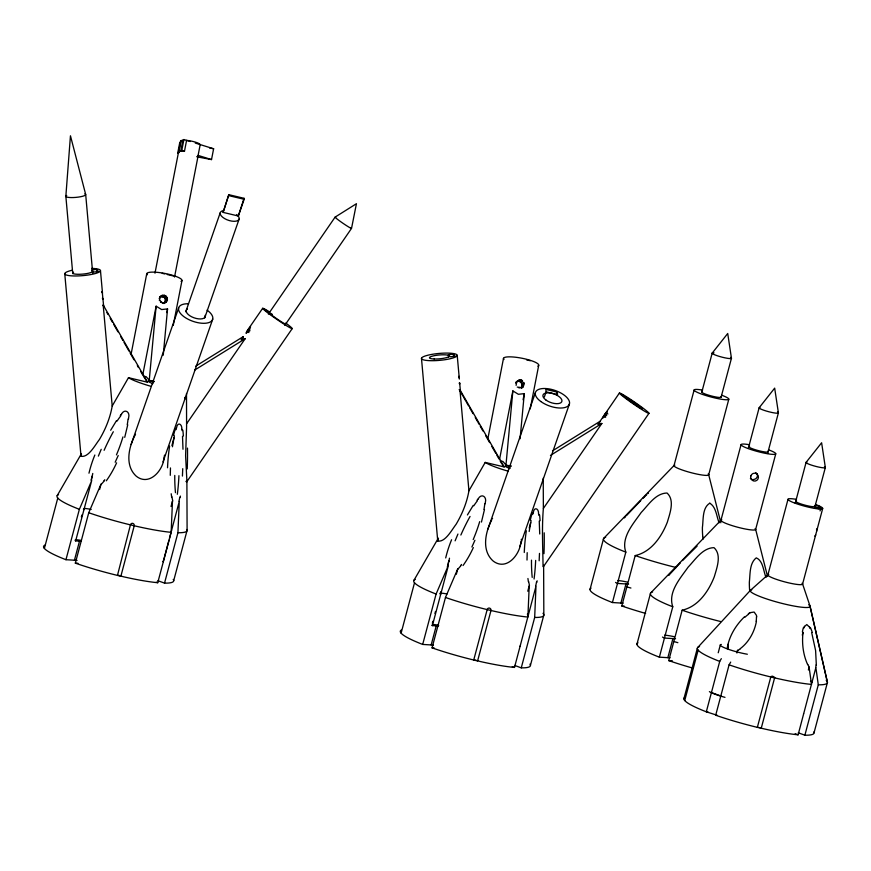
<?xml version="1.0" encoding="UTF-8"?>
<svg xmlns="http://www.w3.org/2000/svg" width="871" height="871" viewBox="0 0 871 871"><rect width="100%" height="100%" fill="white"/><g stroke="black" fill="none" stroke-linecap="round" stroke-linejoin="round"><path stroke-width="1.31" d="M186.568 427.628L185.61 455.74L186.884 480.781L186.644 481.979L185.926 481.369M543.232 478.201L543.373 508.435C541.708 527.543 542.883 548.425 543.047 566.607M170.27 475.337L170.466 467.945M527.009 560.064L527.195 552.671M186.59 427.138L186.503 393.474M182.747 468.674L182.42 476.067M539.487 553.401L539.149 560.793M120.361 575.905L123.29 576.733A67.285 9.135 14.9 0 0 157.749 582.71L171.162 532.323L172.48 501.065L171.043 506.487M157.934 580.707L164.532 583.124L177.934 532.725L179.263 501.467L169.486 538.224M514.663 665.433L521.261 667.85L534.674 617.452L535.992 586.194L514.489 667.436A67.285 9.135 14.9 0 1 480.019 661.459L476.949 660.577M103.235 305.754L103.649 306.2L102.201 291.535M154.319 381.476L149.246 380.279L156.127 306.178L161.647 309.564L167.548 308.9L163.247 355.205M511.048 466.214L505.975 465.005L512.867 390.905L518.387 394.291L524.288 393.627L520.085 438.777M816.334 665.106L815.604 650.517L811.728 632.836M112.207 406.028L128.483 377.687L147.46 382.195L103.192 305.024L112.207 406.028C110.16 417.895 105.5 429.251 99.37 439.572C95.048 445.114 88.537 457.765 81.025 456.295L64.748 273.603M468.936 490.754L485.212 462.414L504.2 466.921L459.932 389.751L468.936 490.754C466.889 502.621 462.229 513.977 456.099 524.298C451.777 529.851 445.277 542.481 437.754 541.033L421.477 358.329M172.436 446.769L174.374 435.848M529.165 531.495L531.114 520.575M521.272 539.857L521.37 539.203M756.442 621.241C754.515 631.802 748.973 642.036 740.339 648.601M164.532 455.13L164.194 457.068M92.141 476.6L92.772 473.454M448.881 561.338L449.501 558.18M180.406 496.089L180.145 497.504M537.135 580.815L536.884 582.231M127.743 424.776L124.727 437.34M484.483 509.502L481.456 522.067M758.162 727.296L757.367 727.296L770.802 676.963L768.32 676.353A67.285 9.135 14.9 0 1 729.092 664.834L715.69 715.233A67.285 9.135 14.9 0 0 757.389 727.361L761.221 728.319L774.602 677.867A67.285 9.135 14.9 0 0 811.511 684.41L809.105 667.186L808.364 669.984M521.043 541.152C520.314 554.163 506.933 571.278 493.324 561.174C481.402 550.842 485.245 532.464 491.636 520.129M131.107 354.138L146.774 273.603M154.984 273.189L180.667 141.124M190.303 141.516L183.912 139.534L179.796 142.376L177.695 153.187L178.762 152.447L180.863 141.635A9.973 2.047 11 0 1 182.834 140.275L180.733 151.086A9.973 2.047 11 0 1 184.489 151.184L186.59 140.373A9.973 2.047 11 0 1 200.199 144.597L198.098 155.408A9.973 2.047 11 0 1 197.26 156.334M180.733 151.086L181.799 150.345L183.912 139.534M142.844 374.454L156.127 306.178M166.829 312.624L167.548 308.9M174.538 277.032L198.153 155.637M173.242 325.449L181.974 280.571M196.868 156.813L211.522 159.578L213.624 148.767L195.256 143.062M487.836 438.864L503.503 358.329M499.584 459.18L512.867 390.905M523.079 399.833L524.288 393.627M530.232 408.858L538.714 365.297M164.064 457.711C163.127 470.634 149.039 486.617 136.137 476.089C124.76 465.56 128.592 447.629 134.907 435.402M101.689 292.177L102.136 291.513M816.628 531.299L816.606 528.937M815.681 534.892L816.497 531.8M44.377 548.447L57.78 498.049M77.073 560.391A6.38 0.871 14.9 0 0 74.438 560.216L65.956 559.705L79.37 509.317L91.673 480.672L75.646 540.902L79.511 541.131A6.38 0.871 14.9 0 1 81.428 541.196M81.351 516.982L81.874 515.022M91.139 480.182L92.239 476.045M74.438 560.216L79.511 541.131M117.52 575.165L130.454 524.821A1.992 1.949 76.3 0 1 132.24 523.34A1.992 1.949 76.7 0 1 133.23 523.569A1.992 1.927 74.1 0 1 134.243 525.779L120.862 576.254L117.073 575.306A67.285 9.135 14.9 0 1 75.331 563.134L88.744 512.747L101.047 484.091L99.599 489.524M171.925 445.506L173.95 437.873M168.963 540.183L163.236 561.697L162.572 561.457M173.688 580.707L187.102 530.319L186.884 480.542M401.106 633.173L414.52 582.775M433.431 645.063A6.38 0.871 14.9 0 0 431.167 644.943L422.685 644.431L436.099 594.044L448.402 565.399L432.375 625.628L436.24 625.857A6.38 0.871 14.9 0 1 438.516 625.966M432.354 623.233L432.876 621.273M434.956 613.445L435.478 611.496M440.16 593.88L440.715 591.812M447.324 566.977L448.979 560.772M431.167 644.943L436.24 625.857M476.089 660.283L473.748 659.935L487.183 609.602A1.992 1.949 76.3 0 1 488.969 608.067A1.992 1.949 76.7 0 1 489.959 608.296A1.992 1.927 74.1 0 1 490.983 610.506L477.602 660.958L473.813 660.033A67.285 9.135 14.9 0 1 432.06 647.861L445.473 597.473L457.776 568.828L456.339 574.25M529.23 528.055L530.689 522.6M527.772 591.213L529.22 585.791L527.891 617.049A67.285 9.135 14.9 0 1 490.983 610.506L484.701 608.992A67.285 9.135 14.9 0 1 445.473 597.473M530.417 665.433L543.831 615.046L543.624 565.279M590.015 589.525L603.418 539.127M623.168 603.157A6.38 0.871 14.9 0 0 620.892 603.048L612.422 602.536L625.824 552.138C620.751 537.527 633.348 523.689 641.176 512.507C648.438 504.94 655.645 493.247 667.055 493.019C674.981 500.259 669.93 513.171 667.36 522.088C661.71 536.601 651.334 551.985 635.199 555.567L621.796 605.966A67.296 9.135 14.9 0 0 645.618 613.402M620.892 603.048L625.977 583.951A6.38 0.871 14.9 0 1 628.612 584.125M674.002 465.647L694.122 390.012M701.83 392.048L712.184 353.158M636.962 644.159L650.365 593.761M721.112 397.143L731.455 358.253L727.721 333.506L712.249 353.038M670.104 657.79A6.38 0.871 14.9 0 0 667.839 657.67L659.369 657.17L672.771 606.771C667.698 592.16 680.295 578.322 688.123 567.141C695.385 559.574 702.592 547.881 714.002 547.652C721.928 554.881 716.877 567.805 714.307 576.722C708.656 591.224 698.281 606.608 682.145 610.201L668.743 660.599A67.296 9.135 14.9 0 0 692.565 668.035M708.689 474.815L728.82 399.179M667.839 657.67L672.924 638.585A6.38 0.871 14.9 0 1 675.558 638.759M720.948 520.281L741.069 444.635M748.32 448.402L759.131 407.791L774.667 388.139L778.402 412.876L767.601 453.497M683.898 698.792L697.312 648.394M684.726 700.534L698.139 650.147M718.227 652.782L720.295 644.997M721.33 658.661L719.718 661.405L706.316 711.803L717.269 715.32M755.636 529.448L775.767 453.813M727.187 648.46C729.038 636.298 735.712 625.356 744.422 616.853M727.797 648.655L728.287 646.794A16.44 12.575 -35.5 0 1 728.221 644.213M736.92 653.01L737.661 650.223L736.594 652.052M767.895 574.914L788.015 499.268M795.234 503.177L806.078 462.425M814.505 508.272L825.349 467.509L821.614 442.773L806.143 462.305M818.239 508.784L818.914 506.225L815.343 505.376M820.068 510.918L820.754 508.359L818.914 506.225M802.583 584.082L815.648 535.001M816.595 531.43L822.714 508.435M802.289 635.122L803.04 632.313C801.756 643.179 803.084 654.567 807.635 664.584M759.893 727.699L761.102 728.189A67.285 9.135 14.9 0 0 798.108 734.808L815.877 667.6L818.294 684.813L804.88 735.211L798.293 732.794M814.037 732.805L827.45 682.407L810.084 606.543M815.615 535.121L814.799 536.101M131.129 444.504L178.664 307.909M185.773 311.72L220.221 212.764M228.812 194.69L223.107 212.393L238.338 216.008L244.152 199.285L244.043 198.305L228.812 194.69L223.107 212.393M244.043 198.305L238.338 216.008M204.696 317.959L239.144 219.002M163.008 461.891L212.72 319.156M487.869 529.23L535.393 392.647M544.353 396.98L546.139 391.863L545.845 389.402L557.277 392.113L557.56 394.585L546.139 391.863M556.384 394.672L557.277 392.113M519.737 546.618L569.46 403.883M176.465 428.118C177.379 421.422 182.377 423.752 181.821 429.414M533.194 512.845C534.108 506.16 539.105 508.479 538.561 514.14M81.482 454.15L81.025 456.295M98.369 456.11L101.21 449.316M455.108 540.837L457.939 534.043M438.472 538.245L437.754 541.033M118.206 455.522L115.168 462.251M474.935 540.26L471.897 546.977M159.774 297.087L160.547 296.586A10.67 1.579 -3.9 0 1 162.594 296.499A10.67 2.646 26.2 0 1 164.358 297.49L164.815 298.285A18.552 5.215 57.3 0 1 165.381 299.297L165.468 301.366L163.955 303.554M521.043 387.998L522.709 386.92L524.015 382.696C524.571 386.757 519.791 391.471 522.295 383.893L519.377 381.193L516.862 381.531L515.98 383.316L517.428 381.139M161.56 295.857L159.241 298.59L160.122 296.804C162.659 293.342 168.266 295.966 167.395 300.027L165.969 302.193L162.3 303.326L166.546 301.802M164.826 302.988L165.566 299.167L164.445 297.425L160.634 296.521M165.969 302.193L167.395 300.027M522.437 385.929L521.37 387.845M152.469 384.024L153.568 381.89M509.197 468.75L510.852 465.55M804.619 626.467L806.786 624.551L809.399 627.055M135.212 434.814L135.528 434.237M492.257 518.964L492.572 518.387M110.671 430.23L116.485 420.66M467.411 514.957L473.225 505.387M774.635 677.932L770.802 676.963M57.214 495.577L81.417 453.715M413.943 580.304L438.146 538.441M727.22 648.623L728.287 646.794M729.092 664.834L730.704 662.091M186.688 481.935L292.242 328.563M246.852 331.285L246.036 333.277L249.269 330.947L250.543 326.767L246.907 331.198L248.888 332.526M603.636 415.924L602.841 417.993L605.998 415.674L607.283 411.439L603.636 415.924L605.628 417.253M241.104 339.788L243.303 336.598L195.746 366.136M186.644 423.709L245.132 338.743L242.171 339.059L243.303 336.598M268.366 314.083L335.128 217.097L356.435 203.705L351.536 228.387L284.795 325.34M597.844 424.515L619.39 393.05M543.373 508.435L601.872 423.469L598.834 423.72L600.032 421.335L552.486 450.862M543.471 566.596L648.982 413.3M262.661 308.323L248.039 329.521L249.933 330.795M605.889 412.647L607.882 413.975M104.814 479.725L103.889 480.901M461.543 564.452L460.628 565.627M668.83 575.426L670.082 573.989M670.714 573.26L680.447 562.71M624.409 517.907L625.716 516.459M626.641 515.436L640.762 500.596M121.428 414.117C124.738 408.183 130.389 412.016 128.603 417.775A38.368 33.849 -58.9 0 1 128.473 419.071M478.168 498.843C481.478 492.91 487.118 496.742 485.332 502.502A38.368 33.849 -58.9 0 1 485.201 503.797M697.562 647.665L750.388 590.364L768.004 574.708M603.668 538.398L674.121 465.441M650.615 593.031L721.068 520.074M682.505 560.565L697.127 546.095M642.874 498.462L643.974 497.374M644.529 496.829L645.651 495.73M646.217 495.185L646.783 494.641M647.915 493.563L648.481 493.03M160.122 296.804L160.689 296.412M162.409 295.302L161.788 295.726L165.599 296.63L166.862 300.408M163.792 295.672L164.445 295.225M159.382 300.626L159.785 298.22M165.599 296.63L166.219 296.205M160.504 302.368L161.124 301.932L162.953 302.879M166.72 298.361L167.286 297.969M164.303 303.271L164.924 302.836M518.528 380.453C519.53 379.31 523.504 380.246 522.328 381.356L520.531 380.398L517.276 381.313A10.67 1.579 -3.9 0 1 519.334 381.226L519.377 381.193A10.67 2.646 26.2 0 1 521.087 382.217L521.544 383.011A18.552 5.215 57.3 0 1 522.11 384.024L522.154 385.058M520.531 380.398L521.174 379.952M516.111 385.363L516.514 382.946M517.232 387.094L521.664 387.562M519.04 388.052L519.813 387.606M522.709 386.92L523.275 386.528M515.708 382.325L519.149 380.028M194.679 370.077L245.132 338.743M550.439 455.413L601.872 423.469M750.007 612.683L754.134 612.041L756.464 615.351A12.989 10.615 -45.1 0 1 756.561 616.526M96.616 269.368L91.705 269.945L93.545 272.079L98.445 271.512L96.616 269.368L96.844 271.981M448.445 354.671L453.345 354.094L455.185 356.239L450.274 356.805L448.445 354.671L448.674 357.273M709.8 503.198C702.135 507.728 703.485 519.758 702.396 527.51A78.009 59.914 68.3 0 0 702.734 536.296M753.121 479.66L755.277 479.017A3.854 3.484 -37.7 0 0 756.812 473.541M625.977 583.951L617.495 583.439A18.193 2.471 14.9 0 1 615.557 582.416M75.331 563.134L77.976 563.297M621.796 605.966L624.213 606.107M672.924 638.585L664.442 638.073A18.193 2.471 14.9 0 1 662.493 637.049M668.743 660.599L672.368 660.817M432.06 647.861L434.183 647.991M711.923 692.739L721.297 696.169M707.894 711.89L706.316 711.803A67.285 9.135 14.9 0 1 684.9 697.442M709.8 503.198C716.223 507.053 716.506 516.405 719.108 522.829M209.628 148.016L213.624 148.767M118.304 575.296L119.719 575.666M228.931 195.67L244.152 199.285M162.169 273.309L164.706 273.919M167.243 274.517L173.59 276.02M526.52 359.843L530.319 360.746M820.754 508.359L815.985 507.227L814.766 505.811M181.799 150.345L184.489 151.184M198.098 155.408L211.522 159.578M795.169 733.73L798.108 734.808M512.29 666.642L514.489 667.436M156.29 582.176L157.749 582.71M604.768 414.248L606.673 415.521M755.756 472.55L756.714 473.617M750.367 478.375L751.608 479.311A3.713 3.506 48.4 0 0 753.121 479.66M505.975 465.005L502.926 461.456A30.964 4.203 14.9 0 0 500.977 461.064M502.36 464.787L504.2 466.921M149.246 380.279L146.197 376.729A30.964 4.203 14.9 0 0 144.248 376.337M147.46 382.195L143.41 376.196M460.062 390.6L459.518 389.827M159.948 300.234L161.124 301.932M459.148 383.131L459.616 384.002M134.254 525.779L127.972 524.266A67.285 9.135 14.9 0 1 88.744 512.747M522.328 381.356L523.449 383.098M459.202 389.544L460.857 392.44M461.412 393.409L463.067 396.294M463.622 397.263L465.843 401.117M466.388 402.086L468.609 405.94M469.709 407.878L473.029 413.66M475.25 417.525L477.46 421.379M478.016 422.348L479.115 424.275M480.226 426.202L482.991 431.025M485.757 435.848L489.633 442.599M491.843 446.453L495.719 453.214M496.829 455.141L499.039 458.995M500.15 460.922L501.805 463.818M106.893 312.537L108.004 314.464M110.214 318.329L112.424 322.183M113.535 324.11L117.955 331.829M120.721 336.652L122.942 340.507M124.041 342.434L126.262 346.299M126.818 347.257L129.028 351.122M130.127 353.049L134.003 359.799M137.324 365.591L138.435 367.518M140.645 371.373L142.855 375.238M459.932 389.751L460.4 390.883L459.638 382.707M103.192 305.024L103.66 306.156M102.876 299.276L102.353 298.198M458.941 376.261L459.311 379.07M802.55 583.842L810.041 606.107L827.243 681.568M766.055 577.462C763.312 571.202 763.279 560.815 756.268 557.865C749.3 563.221 750.29 574.229 749.343 582.144A78.009 59.914 68.3 0 0 749.681 590.93M755.603 529.209L767.558 576.515M708.656 474.575L720.84 522.785M528.392 581.719L527.924 578.496M171.652 496.993L171.195 493.759M459.703 383.207L459.757 383.85M102.985 298.546L103.028 299.123M702.679 536.286L702.973 539.236M457.221 355.466A17.943 3.473 -5.1 0 1 429.98 360.67A17.943 3.473 -5.1 0 1 430.851 354.562A17.943 3.473 -5.1 0 1 457.221 355.466L459.246 377.949M453.345 354.094L453.584 356.707M100.481 270.739L102.517 293.331M92.718 273.385L85.685 194.483L70.453 135.789L65.848 196.258L72.75 273.636M539.247 521.065L539.726 533.988M182.518 436.338L182.986 449.262M184.696 397.394L184.706 399.408M730.551 357.382A9.973 1.35 14.9 0 1 727.318 358.286A9.973 1.35 14.9 0 1 714.939 354.889A9.973 1.35 14.9 0 1 714.013 352.842M708.156 473.998A17.943 2.439 14.9 0 1 690.747 472.594A17.943 2.439 14.9 0 1 674.862 465.147M676.255 567.533A67.285 9.135 14.9 0 1 635.199 555.567M625.824 552.138A67.285 9.135 14.9 0 1 605.672 537.287M630.92 588.034A18.193 2.471 14.9 0 1 626.87 586.869M617.659 580.532A18.193 2.471 14.9 0 1 627.349 582.089M612.422 602.536A67.296 9.135 14.9 0 1 591.006 588.175M721.634 395.205A17.943 2.439 14.9 0 1 724.019 399.604A17.943 2.439 14.9 0 1 697.9 392.625A17.943 2.439 14.9 0 1 702.603 390.11M720.818 396.686A9.973 1.35 14.9 0 1 711.139 395.902A9.973 1.35 14.9 0 1 702.32 391.765M768.581 449.839A17.943 2.439 14.9 0 1 770.966 454.237A17.943 2.439 14.9 0 1 744.847 447.248A17.943 2.439 14.9 0 1 749.55 444.743M755.103 528.632A17.943 2.439 14.9 0 1 737.693 527.227A17.943 2.439 14.9 0 1 721.809 519.78M767.765 451.32A9.973 1.35 14.9 0 1 757.596 450.405A9.973 1.35 14.9 0 1 749.615 446.355M677.867 642.667A18.193 2.471 14.9 0 1 673.816 641.502M664.606 635.166A18.193 2.471 14.9 0 1 674.296 636.723M659.358 657.17A67.296 9.135 14.9 0 1 637.953 642.809M720.589 621.524A67.285 9.135 14.9 0 1 682.145 610.201M672.771 606.771A67.285 9.135 14.9 0 1 652.619 591.921M777.498 412.016A9.973 1.35 14.9 0 1 768.853 411.754A9.973 1.35 14.9 0 1 759.958 407.465M813.841 731.967A67.285 9.135 14.9 0 1 804.88 735.211M724.988 697.344A18.193 2.471 14.9 0 1 709.386 691.639M747.351 654.23A18.193 2.471 14.9 0 1 726.893 648.743A18.193 2.471 14.9 0 1 721.351 644.431M824.445 466.649A9.973 1.35 14.9 0 1 815.8 466.388A9.973 1.35 14.9 0 1 806.905 462.098M814.45 505.757A9.973 1.35 14.9 0 1 804.989 505.158A9.973 1.35 14.9 0 1 796.562 500.988M815.528 504.472A17.943 2.439 14.9 0 1 817.913 508.871A17.943 2.439 14.9 0 1 791.793 501.881A17.943 2.439 14.9 0 1 796.497 499.377M802.049 583.265A17.943 2.439 14.9 0 1 784.64 581.861A17.943 2.439 14.9 0 1 768.755 574.414M826.165 680.175A67.285 9.135 14.9 0 1 818.294 684.813M719.718 661.405A67.285 9.135 14.9 0 1 699.565 646.554M773.383 676.713A1.611 1.481 45.2 0 1 774.744 677.823M810.455 681.264A10.844 1.47 14.9 0 1 811.914 682.352M803.53 713.545A10.844 1.47 14.9 0 1 803.585 713.654M772.392 676.299A3.538 3.321 45.6 0 1 773.35 676.527M770.683 676.821A1.633 1.535 45.3 0 1 772.316 676.429M802.409 631.932A23.833 15.243 76.7 0 1 803.498 627.458M803.987 627.937A16.691 10.517 76.6 0 1 804.129 627.534M803.987 627.36A12.553 7.447 80 0 1 804.477 626.271M809.507 626.87A12.989 7.11 82 0 1 810.063 627.958M809.965 628.078A16.691 7.915 78.8 0 1 810.182 628.546M810.596 627.991A23.833 12.379 80.5 0 1 812.262 632.444M816.094 664.911A16.44 8.285 75 0 1 815.702 667.393M809.213 667.012A16.44 9.222 72.9 0 1 807.798 664.442M740.448 648.743A16.44 13.294 -33.7 0 1 737.737 650.397M744.879 617.31A23.833 17.442 -44.2 0 1 748.614 614.186M748.341 613.696A16.691 12.314 -43.5 0 1 748.766 613.413M748.842 613.565A12.553 9.788 -45 0 1 750.062 612.857M756.627 616.505A16.691 14.088 -36.2 0 1 756.659 616.995M756.442 617.038A23.833 19.739 -41.5 0 1 756.115 621.252M808.724 604.746A30.964 4.203 14.9 0 1 779.861 602.852A30.964 4.203 14.9 0 1 751.771 589.798M543.003 613.293A67.285 9.135 14.9 0 1 534.674 617.452M436.099 594.044A67.285 9.135 14.9 0 1 415.249 579.422M530.297 520.205A56.408 35.874 -86.8 0 1 531.887 514.032M532.584 514.5A38.368 24.998 -87.6 0 1 532.812 513.748M532.671 513.64A28.972 17.551 -85.9 0 1 532.998 512.671M538.648 514.075A38.368 18.487 -87.4 0 1 538.822 515.338M539.563 514.892A56.408 29.723 -86.1 0 1 540.107 520.727M544.212 532.823A158.348 65.902 -88 0 1 543.972 553.662M535.654 560.423A95.864 40.502 -88.2 0 1 534.065 579.008M536.514 582.002A34.535 18.193 -89.7 0 1 535.676 585.911M445.702 557.93A99.958 78.63 -59 0 1 451.592 539.737M460.857 535.034A156.878 107.122 -61.9 0 1 470.046 516.47M473.791 505.811A56.408 44.073 -62.4 0 1 477.439 500.727M477.014 500.302A38.368 29.462 -61.7 0 1 477.526 499.682A28.972 23.343 -63.3 0 1 478.277 498.985M484.777 503.808A56.408 48.395 -62 0 1 483.96 509.459M479.692 521.642A158.348 144.597 -55.9 0 1 473.193 539.585M473.334 547.565A95.864 87.231 -55.5 0 1 463.045 565.529M460.803 565.78A34.535 29.483 -56.1 0 1 457.95 569.013M440.704 594.316A10.844 1.47 14.9 0 1 440.258 593.978M440.28 593.336A10.844 1.47 14.9 0 1 446.997 593.989M503.982 359.516A17.943 3.68 11 0 1 521.881 358.221A17.943 3.68 11 0 1 537.799 366.125M529.96 664.159A67.285 9.135 14.9 0 1 521.261 667.85M422.685 644.431A67.285 9.135 14.9 0 1 401.281 630.071M519.911 646.184A10.844 1.47 14.9 0 1 519.965 646.293M432.375 625.628A10.844 1.47 14.9 0 1 431.831 625.182M432.615 624.529A10.844 1.47 14.9 0 1 438.668 625.291M508.022 471.135A30.964 4.203 14.9 0 1 485.212 462.414M510.036 468.446A8.274 1.121 14.9 0 1 505.3 466.105A8.274 1.121 14.9 0 1 510.613 466.442M529.492 585.606A34.535 20.251 89.5 0 1 528.708 581.588M532.203 577.386A99.958 62.505 -89.5 0 1 531.495 560.151M524.266 552.486A156.878 116.039 -88.8 0 1 526.334 530.777M527.314 614.153A10.844 1.47 14.9 0 1 528.294 614.98M448.173 565.421A34.535 28.101 -56.7 0 1 448.663 561.338M186.895 529.481A67.285 9.135 14.9 0 1 177.934 532.725M171.162 532.323A67.285 9.135 14.9 0 1 134.254 525.779M79.37 509.317A67.285 9.135 14.9 0 1 58.52 494.695M173.569 435.478A56.408 35.874 -86.8 0 1 175.147 429.305M175.855 429.773A38.368 24.998 -87.6 0 1 176.084 429.022M175.942 428.913A28.972 17.551 -85.9 0 1 176.269 427.944M181.919 429.349A38.368 18.487 -87.4 0 1 182.083 430.612M182.834 430.165A56.408 29.723 -86.1 0 1 183.378 436.001M187.483 448.097A158.348 65.902 -88 0 1 187.232 468.936M178.925 475.697A95.864 40.502 -88.2 0 1 177.336 494.282M179.785 497.276A34.535 18.193 -89.7 0 1 178.947 501.184M88.973 473.203A99.958 78.63 -59 0 1 94.852 455.01M104.117 450.307A156.878 107.122 -61.9 0 1 113.317 431.744M117.062 421.085A56.408 44.073 -62.4 0 1 120.71 416M120.274 415.576A38.368 29.462 -61.7 0 1 120.786 414.955M120.873 415.032A28.972 23.343 -63.3 0 1 121.548 414.258M128.037 419.082A56.408 48.395 -62 0 1 127.231 424.732M122.953 436.915A158.348 144.597 -55.9 0 1 116.464 454.858M116.605 462.839A95.864 87.231 -55.5 0 1 106.306 480.803M104.074 481.053A34.535 29.483 -56.1 0 1 101.21 484.287M83.975 509.589A10.844 1.47 14.9 0 1 83.431 509.154M84.204 508.501A10.844 1.47 14.9 0 1 91.194 509.459M91.607 268.388A17.943 3.473 -5.1 0 1 96.692 273.113A17.943 3.473 -5.1 0 1 69.767 275.693A17.943 3.473 -5.1 0 1 72.053 270.271M285.786 323.043A17.943 1.111 34.5 0 1 288.432 326.865A17.943 1.111 34.5 0 1 266.134 311.568A17.943 1.111 34.5 0 1 269.542 311.894M207.08 310.13A17.943 8.253 19.2 0 1 206.863 323.076A17.943 8.253 19.2 0 1 181.266 314.355A17.943 8.253 19.2 0 1 188.43 303.772M147.253 274.79A17.943 3.68 11 0 1 165.152 273.494A17.943 3.68 11 0 1 181.059 281.398M173.22 579.433A67.285 9.135 14.9 0 1 164.532 583.124M65.956 559.705A67.285 9.135 14.9 0 1 45.107 545.083M75.646 540.902A10.844 1.47 14.9 0 1 75.2 540.553M75.211 539.922A10.844 1.47 14.9 0 1 81.003 540.379M151.293 386.408A30.964 4.203 14.9 0 1 128.483 377.687M285.35 323.653A9.973 0.621 34.5 0 1 280.702 321.355A9.973 0.621 34.5 0 1 270.38 313.985A9.973 0.621 34.5 0 1 272.383 314.387M91.988 270.729A9.973 1.927 -5.1 0 1 82.19 274.147A9.973 1.927 -5.1 0 1 73.567 272.155M205.121 315.346A9.973 4.584 19.2 0 1 193.939 317.773A9.973 4.584 19.2 0 1 187.417 308.944M152.577 383.469A8.274 1.121 14.9 0 1 148.593 381.324A8.274 1.121 14.9 0 1 153.884 381.716M172.763 500.879A34.535 20.251 89.5 0 1 171.968 496.862M175.474 492.659A99.958 62.505 -89.5 0 1 174.766 475.424M167.537 467.76A156.878 116.039 -88.8 0 1 169.595 446.05M171.511 530.145A10.844 1.47 14.9 0 1 171.565 530.254M91.444 480.694A34.535 28.101 -56.7 0 1 91.923 476.6M350.98 227.745A9.973 0.621 34.5 0 1 343.228 223.455A9.973 0.621 34.5 0 1 335.716 217.282M84.792 193.874A9.973 1.927 -5.1 0 1 75.821 197.39A9.973 1.927 -5.1 0 1 66.729 195.442M179.001 152.686A9.973 2.047 11 0 1 178.762 152.447M236.705 214.527A9.973 4.584 19.2 0 1 236.117 221.147A9.973 4.584 19.2 0 1 222.649 217.238A9.973 4.584 19.2 0 1 223.237 210.63M625.03 396.61L620.99 393.91L626.87 398.744L625.03 396.61M268.301 311.883L264.261 309.183L270.13 314.017L268.301 311.883M750.835 475.991A3.963 3.876 75.8 0 0 755.484 480.988A3.963 3.876 75.8 0 0 757.345 474.423A3.963 3.876 75.8 0 0 750.835 475.991M625.65 398.428A17.943 1.111 34.5 0 0 648.917 413.377A17.943 1.111 34.5 0 0 627.991 397.709A17.943 1.111 34.5 0 0 625.65 398.428M540.815 401.509A17.943 8.253 19.2 0 0 569.177 404.612A17.943 8.253 19.2 0 0 547.282 388.651A17.943 8.253 19.2 0 0 540.815 401.509M629.439 400.54A9.973 0.621 34.5 0 0 642.363 408.847A9.973 0.621 34.5 0 0 630.746 400.137A9.973 0.621 34.5 0 0 629.439 400.54M434.139 358.994A9.973 1.927 -5.1 0 0 449.273 356.097A9.973 1.927 -5.1 0 0 434.629 355.608A9.973 1.927 -5.1 0 0 434.139 358.994M545.975 400.061A9.973 4.584 19.2 0 0 561.73 401.792A9.973 4.584 19.2 0 0 549.568 392.919A9.973 4.584 19.2 0 0 545.975 400.061M163.236 561.566A10.844 1.47 14.9 0 0 163.182 561.457"/></g></svg>
